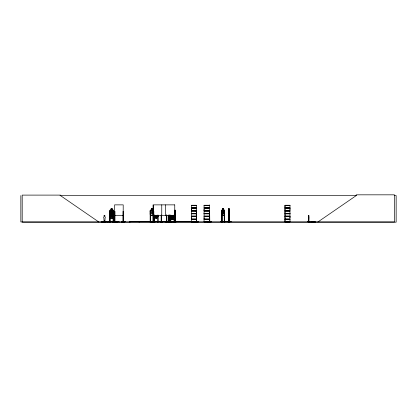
<?xml version="1.0" encoding="UTF-8"?>
<svg xmlns="http://www.w3.org/2000/svg" width="417" height="417" viewBox="0 0 417 417"><rect width="100%" height="100%" fill="white"/><g stroke="black" fill="none" stroke-linecap="round" stroke-linejoin="round"><path stroke-width="0.63" d="M196.371 218.998L191.398 218.998L191.403 217.778M196.371 210.637L191.398 210.637L191.403 209.417M196.365 208.198L196.365 209.417L196.371 208.198L191.398 208.198L191.398 210.637M209.047 218.998L204.075 218.998L204.08 217.778M209.047 210.637L204.075 210.637L204.08 209.417M285.004 218.998L285.004 216.553L289.971 216.553L289.966 218.998L284.999 218.998L284.999 216.553M285.004 210.637L285.004 208.198L289.971 208.198L289.966 210.637L284.999 210.637L284.999 208.198M289.966 217.778L289.966 216.553M289.966 209.417L289.966 208.198M151.131 221.943L155.119 221.943L151.131 221.735M176.813 221.745L165.007 221.917M207.729 221.943L211.711 221.729L204.064 221.849L204.075 219.488L209.047 219.488M211.711 221.745L204.08 221.776M308.809 221.547L308.846 215.563M308.658 221.547C308.528 210.632 308.476 229.72 308.934 217.95M308.22 221.041L308.684 221.119L308.22 221.192M308.564 217.278L308.616 218.133M308.533 217.064L308.788 215.354M308.512 217.278L308.71 215.396M308.903 217.737L308.804 215.667M111.688 214.578L111.667 214.52M229.345 215.334L229.345 210.064M229.506 214.036L229.392 215.334L228.552 215.334L228.448 210.528L228.829 210.064M226.608 221.75L231.503 221.75M104.094 215.667L104.078 216.741A0.886 0.813 -90 0 0 103.89 218.133L104.078 221.547L104.891 221.547L105.063 218.133A0.886 0.813 -90 0 0 104.87 216.741L104.86 215.667M104.745 221.192L104.49 221.208M104.625 221.198L104.693 221.073M191.387 221.943L197.606 221.922L197.642 221.62M204.028 213.54L209.053 213.613M162.39 221.943L159.951 221.735L162.474 221.948M162.463 221.75L159.951 221.75M112.736 221.943L116.452 221.735L108.196 221.729M116.447 221.917L112.663 221.75M308.08 221.943L308.1 221.37L309.112 221.37L309.112 221.834M308.325 221.943L308.403 221.37M228.453 221.948L228.599 210.064M223.538 210.064L224.169 210.064L224.497 210.522L224.127 215.292L222 215.292M224.148 215.334L224.497 214.036M196.162 214.901L196.407 214.036M220.296 221.75L225.972 221.75M113.455 214.036L113.023 215.334L110.182 215.334L109.807 214.036L110.203 215.334M175.031 215.292L175.463 214.03M175.057 215.334L175.505 214.036M104.073 215.667L104.281 215.396M108.853 221.729L110.495 221.948M150.047 221.917L150.078 221.563M153.92 221.943L154.024 215.073M154.087 221.735L154.222 215.073M170.407 221.917L170.397 221.563M171.486 221.917L171.523 221.563M155.677 215.417C154.139 216.923 156.25 216.731 156.229 215.266C156.224 216.72 158.252 216.923 156.75 215.422M171.893 215.417C170.355 216.923 172.466 216.731 172.445 215.266C172.44 216.72 174.468 216.923 172.966 215.422M221.719 221.948L221.719 210.528L222.032 210.105M284.999 221.844L284.999 219.488L289.971 219.488L289.971 221.844L284.988 221.943M110.218 213.144L109.817 213.613L110.203 213.144L113.023 213.144M109.869 221.729L109.807 210.528L110.192 210.064L111.037 210.064M113.012 210.064L113.455 210.522L113.429 217.121L113.017 218.419L110.187 218.419L109.833 217.121L109.864 210.549L110.208 210.064M157.735 216.897L158.126 216.454M173.952 216.897L174.348 216.454L173.972 216.939L170.928 216.939L170.464 216.48M101.545 221.948L101.133 221.938L103.76 221.74M104.062 221.37L103.969 221.938L104.38 221.948M104.98 221.943L105.214 221.943M105.12 221.948L105.282 221.37L104.896 221.37M222.647 210.105L222.183 210.543L222.183 212.983L222.647 214.03L223.507 214.03L223.971 212.983L223.538 208.755L222.615 208.755L222.615 210.064L221.985 210.064L221.719 210.528M111.078 213.191L110.479 213.624L110.479 216.069L111.078 217.111L112.204 217.111L112.804 216.069L112.804 213.624L112.204 213.191M317.931 221.948L356.212 195.604L356.212 194.828L394.487 194.828L394.487 221.948L20.85 221.948L20.85 195.604M191.982 221.922L197.564 221.948M102.446 221.88L102.207 221.834M105.266 221.886L101.216 221.886M153.42 221.729L153.456 204.867L174.713 204.867M59.985 195.604L356.41 195.604M394.195 195.604L396.15 195.604L396.15 222.172L22.195 222.172L22.195 195.104L60.475 195.104L60.475 195.604L98.751 221.948M191.398 205.253L196.376 205.253M204.069 205.253L209.053 205.253M284.999 205.253L289.977 205.253M191.398 205.341L196.376 205.341L196.365 207.708L191.398 207.708L191.398 205.352M209.053 205.341L204.069 205.346L204.08 207.708L209.047 207.708M191.403 205.498L196.365 205.498M204.08 205.498L209.042 205.498M289.966 205.498L285.004 205.498L285.004 207.708L289.971 207.708L289.971 205.352L284.999 205.346L284.999 207.708M191.367 207.875L196.407 207.875M204.038 207.875L209.079 207.875M284.967 207.875L290.008 207.875M191.367 208.026L196.407 208.026M204.038 208.026L209.079 208.026M284.967 208.026L290.008 208.026M209.047 208.198L204.075 208.198L204.075 210.637M229.157 210.105L229.168 208.755L228.787 208.755L228.787 210.064M111.058 208.797L112.204 208.797L112.189 210.105L112.809 210.543L112.809 212.983L112.204 214.03L111.073 214.03L110.469 212.983L110.469 210.543L111.073 210.105L111.016 208.755L112.246 208.755L112.23 210.064L113.028 210.064M152.716 208.797L151.496 208.797L151.496 210.105L150.845 210.543L150.845 212.983L151.496 214.03L152.716 214.03L153.373 212.983L153.373 210.543L152.716 210.105L152.763 208.755L151.454 208.755L151.454 210.064L150.563 210.064L150.146 210.528L150.162 221.948M222.647 208.797L223.538 208.797M228.797 208.797L229.157 208.797M228.855 209.016L228.855 209.454M152.763 210.064L153.607 210.064M229.126 210.064L229.386 210.064M110.213 210.105L113.012 210.105L113.398 210.543L113.356 221.948L113.341 211.325L113.007 211.325M153.586 210.105L150.579 210.105L150.188 210.549L150.188 214.03L150.579 215.292L153.586 215.292M222 210.105L224.158 210.105M228.563 210.105L229.381 210.105L229.454 210.543L229.522 221.948M196.026 210.064L196.407 210.522L196.449 221.948M191.367 210.809L196.407 210.809M204.038 210.809L209.079 210.809M284.967 210.809L290.008 210.809M191.367 210.96L196.407 210.96M204.038 210.96L209.079 210.96M284.967 210.96L290.008 210.96M196.371 211.132L191.398 211.132L191.398 213.483L196.365 213.421L191.351 213.551L196.376 213.613M209.047 211.132L204.075 211.132L204.075 213.483L209.053 213.483L204.08 213.421M289.966 213.421L285.004 213.421L284.999 211.132L289.971 211.132L289.971 213.483L284.978 213.582L289.977 213.587M114.597 211.325L114.873 211.325L114.889 221.948M150.12 211.325L150.48 211.325L150.48 221.948L150.521 221.563M153.049 211.325L153.19 221.948L153.237 221.563M153.456 211.325L153.816 211.325L153.816 221.948L153.857 221.563M175.463 211.325L175.104 211.325L175.062 221.948M196.073 211.325L196.449 211.325M209.647 211.325L209.787 221.948M221.703 211.325L222.058 211.325L222.089 221.948M228.485 211.325L228.719 221.948L228.646 221.563M109.827 211.763L113.46 211.763M111.021 211.841L112.241 211.841M111.073 212.983L112.204 212.983M111.078 213.624L112.204 213.624M113.429 213.608L113.007 213.144M191.398 213.697L196.376 213.697M209.053 213.713L204.069 213.697L204.08 216.063L209.047 216.063M191.403 213.853L196.365 213.853M204.08 213.853L209.042 213.853M289.966 213.853L285.004 213.853L285.004 216.063L289.971 216.063L289.971 213.713L284.999 213.702L284.999 216.063M221.719 214.036L222.006 215.334L224.179 215.334M110.213 215.292L113.012 215.292M228.563 215.292L229.381 215.292M153.618 215.334L150.547 215.334L150.146 214.036M114.597 215.495L123.208 215.495M153.456 215.495L174.713 215.495M111.078 216.069L112.204 216.069M169.161 216.063L171.006 216.063M196.371 216.063L191.398 216.063L191.398 213.713M169.125 216.235L170.996 216.235M191.367 216.235L196.407 216.235M204.038 216.235L209.079 216.235M284.967 216.235L290.008 216.235M169.125 216.387L170.996 216.387M191.367 216.387L196.407 216.387M204.038 216.387L209.079 216.387M284.967 216.387L290.008 216.387M169.161 216.553L171.006 216.553M196.371 216.553L191.398 216.553L191.398 218.998M209.047 216.553L204.075 216.553L204.075 218.998M156.865 218.247L155.557 218.247L155.557 216.939M169.161 218.998L173.8 218.998M169.125 219.165L173.826 219.165M191.367 219.165L196.407 219.165M204.038 219.165L209.079 219.165M284.967 219.165L290.008 219.165M169.125 219.316L173.826 219.316M191.367 219.316L196.407 219.316M204.038 219.316L209.079 219.316M284.967 219.316L290.008 219.316M169.161 219.488L173.8 219.488M196.371 219.488L191.398 219.488L191.398 221.844M308.205 220.963L308.293 221.74M109.702 221.563L110.161 221.563L110.161 221.948M114.566 221.563L114.904 221.563M123.031 221.563L123.369 221.563M221.667 221.563L222.094 221.563M224.596 221.563L224.174 221.563L224.179 221.948M228.453 221.563L228.74 221.563M229.371 221.563L229.658 221.563M101.691 221.948L104.547 221.729M104.829 221.729L108.112 221.948M118.027 221.729L119.429 221.948M121.472 221.948L125.116 221.75L121.566 221.943M150.521 221.672L157.725 221.672M312.072 221.667L312.667 221.667M125.116 221.75L121.483 221.735M191.403 221.776L197.585 221.75M289.966 221.776L285.004 221.776L285.004 219.488M309.091 221.74L308.121 221.74L308.121 221.37M108.936 221.896L110.469 221.75M158.158 221.917L158.121 215.073M308.09 221.886L315.429 221.943L314.392 221.834M175.541 221.917L175.505 210.522L175.046 210.064M174.749 221.729L174.754 204.867M174.447 221.735L174.353 211.325L174.89 211.325L174.89 221.948M174.984 221.927L175.02 221.62M174.561 221.943L174.671 221.563M154.269 221.922L154.264 221.563M104.568 215.354L104.881 215.667M175.031 210.105L175.463 210.543M170.949 216.897L170.511 216.459L170.511 215.297M154.728 216.897L154.29 216.459L154.29 215.297M154.248 216.48L154.712 216.939L157.756 216.939L158.173 216.475L158.173 215.302M224.137 210.064L224.466 210.543L224.492 221.948M109.817 217.121L110.187 218.419M308.585 217.95L308.559 217.507M314.22 221.834L313.209 221.834M312.875 221.834L311.864 221.834M308.835 221.37L308.809 221.834M308.267 220.963L308.205 221.74M285.004 211.132L285.004 213.421M229.637 221.948L229.626 211.325L229.392 221.948M229.444 221.563L229.465 221.948M229.126 208.755L229.282 212.983L229.115 214.03L228.797 214.03L228.829 208.755M228.579 211.325L228.589 221.948M224.56 221.948L224.56 211.325L224.21 211.325L224.278 221.948M224.419 221.563L224.403 221.948M224.31 211.325L224.31 221.948M222.647 208.755L222.678 210.105M221.959 211.325L221.99 221.948M221.901 221.563L221.917 221.948M221.802 211.325L221.802 221.948M209.652 204.867L209.647 221.948M198.419 221.948L198.419 221.62L129.4 221.62L129.4 221.948M198.028 221.62L198.028 221.948M196.485 221.563L196.485 221.948M196.381 210.522L196.324 221.948M196.209 221.563L196.198 221.948M196.073 221.563L196.115 221.948M196.037 221.672L196.037 221.948M193.551 221.672L193.551 221.948M193.493 221.563L193.472 221.948M193.379 221.563L193.394 221.948M193.274 221.563L193.274 221.948L193.217 221.563M193.149 221.563L193.165 221.948M175.421 221.563L175.421 221.948M175.145 221.563L175.145 221.948M174.812 210.543L174.812 212.983M174.311 221.563L174.301 221.948M173.983 215.073L174.025 221.948M173.941 221.563L173.941 221.948M173.691 215.24L173.691 216.459L173.039 216.897L173.081 218.247L171.773 218.247L171.773 216.939M173.039 215.24L173.039 216.459L171.82 216.459L171.82 215.24M171.924 221.563L171.96 221.948M171.82 218.206L171.82 216.897L171.163 216.459L171.163 215.24M171.882 221.563L171.882 221.948M171.601 221.563L171.601 221.948M170.798 215.073L170.845 221.948L170.756 221.563M170.438 215.073L170.444 221.948M169.563 221.563L169.557 221.948L169.474 221.563M169.458 215.162L169.391 221.948M169.323 215.162L169.307 221.948M169.203 215.073L169.208 221.948L169.13 221.563M169.104 215.073L169.041 221.948L168.963 215.073M168.859 215.073L168.937 221.948M168.833 221.563L168.833 221.948M166.826 215.073L166.857 221.948M166.722 215.073L166.753 221.948M166.664 221.563L166.628 221.948L166.586 215.073M166.482 215.073L166.498 221.948M165.403 204.867L165.403 215.495M161.754 204.867L161.754 215.495M161.415 215.162L161.431 221.948M161.327 215.162L161.343 221.948M161.275 215.162L161.285 221.948M161.191 215.162L161.181 221.948M158.079 221.563L158.079 221.948M157.762 215.073L157.808 221.948M157.725 221.563L157.725 221.948M157.475 215.24L157.475 216.459L156.818 216.897L156.865 218.247M156.818 215.24L156.818 216.459L155.598 216.459L155.598 215.24M155.598 218.206L155.598 216.897L154.947 216.459L154.947 215.24M154.624 221.563L154.624 221.948M154.582 215.073L154.54 221.948M153.982 221.563L153.982 221.948M153.665 215.073L153.706 221.948M153.623 221.563L153.623 221.948M153.498 221.563L153.498 221.948M153.055 204.867L153.049 221.948L153.013 221.563M152.851 221.62L152.851 221.948M139.565 221.62L139.565 221.948M139.017 221.62L139.017 221.948M130.172 221.62L130.172 221.948M129.624 221.62L129.624 221.948M123.354 221.948L123.333 211.325L123.062 211.325L123.046 221.948M123.156 221.563L123.156 221.948L123.208 204.867L114.597 204.867L114.597 221.948M117.818 221.948L116.578 221.948M114.764 221.948L114.748 211.325L114.706 221.948M113.429 221.948L113.429 221.563L112.971 221.563L112.971 221.948M113.106 221.563L113.116 221.948M113.059 211.325L113.023 221.948M112.225 211.841L112.241 213.144M112.204 218.419L112.204 210.543L111.073 210.543L111.078 218.419M110.114 221.948L110.124 211.325L109.739 211.325L109.739 221.948M110.025 221.563L109.984 221.948M105.188 221.37L105.188 221.74L103.869 221.74L103.869 221.37M104.995 221.37L104.995 221.834M104.896 221.74L104.834 220.963L104.459 220.963L104.459 221.74M104.485 220.963L104.485 221.74M104.156 221.74L104.156 221.37L103.77 221.37L103.76 221.834M112.001 209.016L111.276 209.016L111.276 209.454L112.001 209.454L112.001 209.016M152.497 209.016L151.715 209.016L151.715 209.454L152.497 209.454L152.497 209.016M223.356 209.016L222.798 209.016L222.798 209.454L223.356 209.454L223.356 209.016M152.716 210.543L151.496 210.543L151.496 212.983L152.716 212.983L152.716 210.543M223.507 210.543L222.647 210.543L222.647 212.983L223.507 212.983L223.507 210.543M229.115 210.543L228.797 210.543L228.797 212.983L229.115 212.983L229.115 210.543M112.001 212.102L111.282 212.102L111.282 212.534L112.001 212.534L112.001 212.102M156.599 217.549L155.817 217.549L155.817 217.987L156.599 217.987L156.599 217.549M172.82 217.549L172.033 217.549L172.033 217.987L172.82 217.987L172.82 217.549"/></g></svg>
